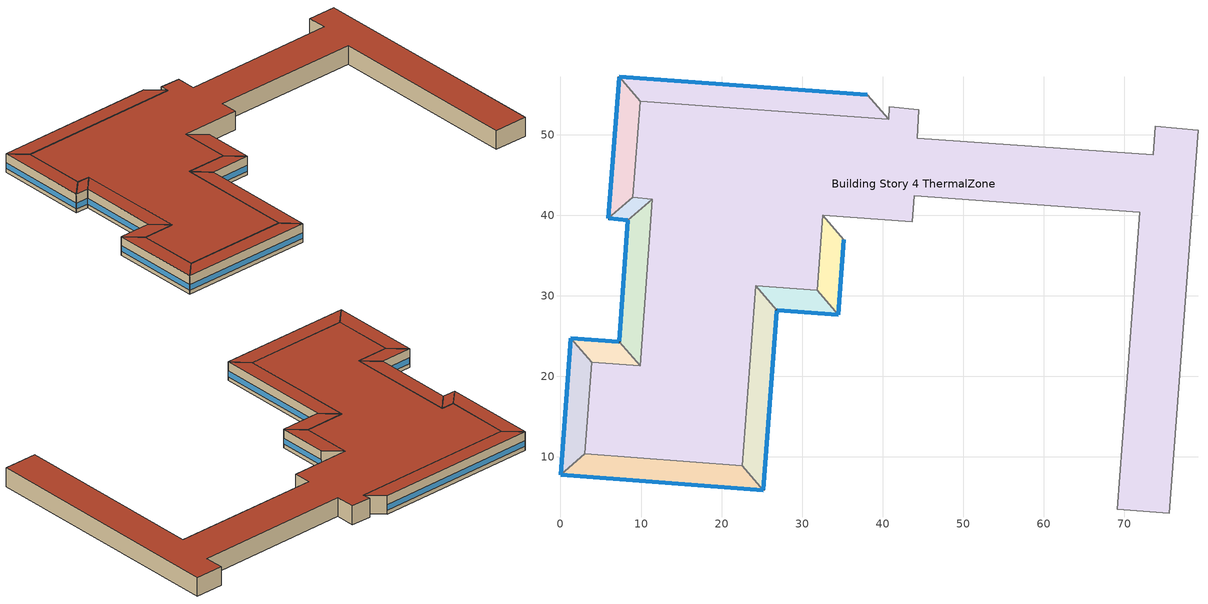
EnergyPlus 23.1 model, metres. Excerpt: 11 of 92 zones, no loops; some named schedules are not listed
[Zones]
Building Story 4 ThermalZone
 floor adiabatic (Typical Interior Ceiling): 40.75,51.97 40.81,53.51 44.53,53.15 44.29,49.58 73.63,47.51 73.87,51.05 79.19,50.6 75.6,3.03 69.18,3.5 71.95,40.37 43.95,42.46 43.69,39.23 32.55,40 31.88,30.68 24.27,31.24 22.6,8.92 3.03,10.38 3.87,21.74 9.9,21.3 11.42,42.01 9,42.23 9.9,54.17 z10.8
 wall adiabatic (Typical Interior Wall): 40.81,53.51 40.75,51.97 9.9,54.17 9,42.23 11.42,42.01 9.9,21.3 3.87,21.74 3.03,10.38 22.6,8.92 24.27,31.24 31.88,30.68 32.55,40 43.69,39.23 43.95,42.46 71.95,40.37 69.18,3.5 75.6,3.03 79.19,50.6 73.87,51.05 73.63,47.51 44.29,49.58 44.53,53.15 40.81,53.51 z10.8:14.4
 roof outside (Typical IEAD Roof R-31.25): 9.9,54.17 9,42.23 11.42,42.01 9.9,21.3 3.87,21.74 3.03,10.38 22.6,8.92 24.27,31.24 31.88,30.68 32.55,40 43.69,39.23 43.95,42.46 71.95,40.37 69.18,3.5 75.6,3.03 79.19,50.6 73.87,51.05 73.63,47.51 44.29,49.58 44.53,53.15 40.81,53.51 40.75,51.97 z14.4
Building Story 4 ThermalZone 13
 floor adiabatic (Typical Interior Ceiling): 35.17,36.98 34.5,27.65 31.88,30.68 32.55,40 z10.8
 wall outside (Typical Insulated Steel Framed Exterior Wall R-20.41): 34.5,27.65 35.17,36.98 z10.8:14.4
 wall adiabatic (Typical Interior Wall): 35.17,36.98 32.55,40 31.88,30.68 34.5,27.65 z10.8:14.4
 window (U 0.48 SHGC 0.40 Dbl Ref-D Clr 6mm/13mm): 34.5,27.68 35.17,36.96 z11.56:12.65
 roof outside (Typical IEAD Roof R-31.25): 32.55,40 31.88,30.68 34.5,27.65 35.17,36.98 z14.4
Building Story 4 ThermalZone 14
 floor adiabatic (Typical Interior Ceiling): 34.5,27.65 26.88,28.21 24.27,31.24 31.88,30.68 z10.8
 wall outside (Typical Insulated Steel Framed Exterior Wall R-20.41): 26.88,28.21 34.5,27.65 z10.8:14.4
 wall adiabatic (Typical Interior Wall): 34.5,27.65 31.88,30.68 24.27,31.24 26.88,28.21 z10.8:14.4
 window (U 0.48 SHGC 0.40 Dbl Ref-D Clr 6mm/13mm): 26.91,28.21 34.47,27.66 z11.56:12.65
 roof outside (Typical IEAD Roof R-31.25): 31.88,30.68 24.27,31.24 26.88,28.21 34.5,27.65 z14.4
Building Story 4 ThermalZone 15
 floor adiabatic (Typical Interior Ceiling): 26.88,28.21 25.21,5.89 22.6,8.92 24.27,31.24 z10.8
 wall outside (Typical Insulated Steel Framed Exterior Wall R-20.41): 25.21,5.89 26.88,28.21 z10.8:14.4
 wall adiabatic (Typical Interior Wall): 26.88,28.21 24.27,31.24 22.6,8.92 25.21,5.89 z10.8:14.4
 window (U 0.48 SHGC 0.40 Dbl Ref-D Clr 6mm/13mm): 25.21,5.91 26.88,28.18 z11.56:12.64
 roof outside (Typical IEAD Roof R-31.25): 24.27,31.24 22.6,8.92 25.21,5.89 26.88,28.21 z14.4
Building Story 4 ThermalZone 16
 floor adiabatic (Typical Interior Ceiling): 25.21,5.89 0,7.77 3.03,10.38 22.6,8.92 z10.8
 wall outside (Typical Insulated Steel Framed Exterior Wall R-20.41): 0,7.77 25.21,5.89 z10.8:14.4
 wall adiabatic (Typical Interior Wall): 25.21,5.89 22.6,8.92 3.03,10.38 0,7.77 z10.8:14.4
 window (U 0.48 SHGC 0.40 Dbl Ref-D Clr 6mm/13mm): 0.03,7.77 25.18,5.89 z11.56:12.64
 roof outside (Typical IEAD Roof R-31.25): 22.6,8.92 3.03,10.38 0,7.77 25.21,5.89 z14.4
Building Story 4 ThermalZone 17
 floor adiabatic (Typical Interior Ceiling): 0,7.77 1.26,24.77 3.87,21.74 3.03,10.38 z10.8
 wall outside (Typical Insulated Steel Framed Exterior Wall R-20.41): 1.26,24.77 0,7.77 z10.8:14.4
 wall adiabatic (Typical Interior Wall): 0,7.77 3.03,10.38 3.87,21.74 1.26,24.77 z10.8:14.4
 window (U 0.48 SHGC 0.40 Dbl Ref-D Clr 6mm/13mm): 1.25,24.74 0,7.8 z11.56:12.65
 roof outside (Typical IEAD Roof R-31.25): 3.03,10.38 3.87,21.74 1.26,24.77 0,7.77 z14.4
Building Story 4 ThermalZone 18
 floor adiabatic (Typical Interior Ceiling): 1.26,24.77 7.29,24.32 9.9,21.3 3.87,21.74 z10.8
 wall outside (Typical Insulated Steel Framed Exterior Wall R-20.41): 7.29,24.32 1.26,24.77 z10.8:14.4
 wall adiabatic (Typical Interior Wall): 1.26,24.77 3.87,21.74 9.9,21.3 7.29,24.32 z10.8:14.4
 window (U 0.48 SHGC 0.40 Dbl Ref-D Clr 6mm/13mm): 7.26,24.32 1.28,24.76 z11.56:12.65
 roof outside (Typical IEAD Roof R-31.25): 3.87,21.74 9.9,21.3 7.29,24.32 1.26,24.77 z14.4
Building Story 4 ThermalZone 19
 floor adiabatic (Typical Interior Ceiling): 7.29,24.32 8.37,39.43 11.42,42.01 9.9,21.3 z10.8
 wall outside (Typical Insulated Steel Framed Exterior Wall R-20.41): 8.37,39.43 7.29,24.32 z10.8:14.4
 wall adiabatic (Typical Interior Wall): 7.29,24.32 9.9,21.3 11.42,42.01 8.37,39.43 z10.8:14.4
 window (U 0.48 SHGC 0.40 Dbl Ref-D Clr 6mm/13mm): 8.37,39.4 7.29,24.35 z11.56:12.65
 roof outside (Typical IEAD Roof R-31.25): 9.9,21.3 11.42,42.01 8.37,39.43 7.29,24.32 z14.4
Building Story 4 ThermalZone 20
 floor adiabatic (Typical Interior Ceiling): 8.37,39.43 5.95,39.65 9,42.23 11.42,42.01 z10.8
 wall outside (Typical Insulated Steel Framed Exterior Wall R-20.41): 5.95,39.65 8.37,39.43 z10.8:14.4
 wall adiabatic (Typical Interior Wall): 8.37,39.43 11.42,42.01 9,42.23 5.95,39.65 z10.8:14.4
 window (U 0.48 SHGC 0.40 Dbl Ref-D Clr 6mm/13mm): 5.97,39.65 8.35,39.43 z11.56:12.66
 roof outside (Typical IEAD Roof R-31.25): 11.42,42.01 9,42.23 5.95,39.65 8.37,39.43 z14.4
Building Story 4 ThermalZone 21
 floor adiabatic (Typical Interior Ceiling): 5.95,39.65 7.29,57.2 9.9,54.17 9,42.23 z10.8
 wall outside (Typical Insulated Steel Framed Exterior Wall R-20.41): 7.29,57.2 5.95,39.65 z10.8:14.4
 wall adiabatic (Typical Interior Wall): 5.95,39.65 9,42.23 9.9,54.17 7.29,57.2 z10.8:14.4
 window (U 0.48 SHGC 0.40 Dbl Ref-D Clr 6mm/13mm): 7.28,57.17 5.95,39.67 z11.56:12.65
 roof outside (Typical IEAD Roof R-31.25): 9,42.23 9.9,54.17 7.29,57.2 5.95,39.65 z14.4
Building Story 4 ThermalZone 22
 floor adiabatic (Typical Interior Ceiling): 7.29,57.2 38.1,54.97 40.75,51.97 9.9,54.17 z10.8
 wall outside (Typical Insulated Steel Framed Exterior Wall R-20.41): 38.1,54.97 7.29,57.2 z10.8:14.4
 wall adiabatic (Typical Interior Wall): 7.29,57.2 9.9,54.17 40.75,51.97 38.1,54.97 z10.8:14.4
 window (U 0.48 SHGC 0.40 Dbl Ref-D Clr 6mm/13mm): 38.08,54.98 7.31,57.19 z11.56:12.64
 roof outside (Typical IEAD Roof R-31.25): 9.9,54.17 40.75,51.97 38.1,54.97 7.29,57.2 z14.4
[Building]
bld_15: Terrain=City
[Site:Location]
Laramie General Brees Field_WY_USA: Latitude {deg}=41.3115; Longitude {deg}=-105.582; Time Zone {hr}=-7; Elevation {m}=2215
[Site:GroundTemperature:FCfactorMethod]
8.6, 2.8, -4.1, -8.8, -2.2, 0.3, 6.7, 10.1, 16.5, 20.6, 19.2, 14.7
[Site:WaterMainsTemperature]
Calculation Method=Correlation; Annual Average Outdoor Air Temperature {C}=8.96667; Maximum Difference In Monthly Average Outdoor Air Temperatures {deltaC}=26.2
[SizingPeriod:DesignDay] Day of Month=21; Dry-Bulb Temperature Range Modifier Type=DefaultMultipliers; Humidity Condition Type=Wetbulb; Barometric Pressure {Pa}=98769; Rain Indicator=No; Snow Indicator=No; Daylight Saving Time Indicator=No; Begin Environment Reset Mode=FullResetAtBeginEnvironment
Name | Month | Day Type | Maximum Dry-Bulb Temperature {C} | Daily Dry-Bulb Temperature Range {deltaC} | Wetbulb or DewPoint at Maximum Dry-Bulb {C} | Wind Speed {m/s} | Wind Direction {deg} | Solar Model Indicator | ASHRAE Clear Sky Optical Depth for Beam Irradiance (taub) | ASHRAE Clear Sky Optical Depth for Diffuse Irradiance (taud) | Sky Clearness
Buffalo Niagara Intl Ap Ann Clg .4% Condns DB=>MWB 1 | 7 | SummerDesignDay | 30.3 | 9.3 | 21.8 | 5.7 | 240 | ASHRAETau | 0.462 | 2.001
Buffalo Niagara Intl Ap Ann Clg .4% Condns WB=>MDB 1 | 7 | SummerDesignDay | 27.8 | 9.3 | 23.8 | 5.7 | 240 | ASHRAETau | 0.462 | 2.001
Buffalo Niagara Intl Ap Ann Htg 99.6% Condns DB 1 | 1 | WinterDesignDay | -16.3 | 0 | -16.3 | 5.1 | 270 | ASHRAEClearSky |  |  | 0
[Material] Thermal Absorptance=0.9; Solar Absorptance=0.7
Name | Roughness | Thickness {m} | Conductivity {W/m-K} | Density {kg/m3} | Specific Heat {J/kg-K} | Visible Absorptance
100mm Normalweight concrete floor | MediumRough | 0.1016 | 2.31045 | 2322 | 832.557 | 0.7
25mm Stucco | Smooth | 0.0254 | 0.72 | 1856 | 840 | 0.7
5/8 in. Gypsum Board | MediumSmooth | 0.0159 | 0.16 | 800 | 1090 | 0.7
G01 13mm gypsum board | Smooth | 0.0127 | 0.160031 | 800.001 | 1090.73 | 0.5
Metal Roof Surface | Smooth | 0.0008 | 45.28 | 7824 | 500 | 0.7
Roof Membrane | VeryRough | 0.0095 | 0.16 | 1121.29 | 1460 | 0.7
Std Wood 6inch 1; Std Wood 6inch 2 | MediumSmooth | 0.15 | 0.12 | 540 | 1210 | 0.7
[Material:NoMass] Roughness=Smooth; Thermal Absorptance=0.9; Solar Absorptance=0.7
Name | Thermal Resistance {m2-K/W} | Visible Absorptance
CP02 CARPET PAD | 0.21648 | 0.8
Typical Insulation R-18.23 | 3.21036 | 0.7
Typical Insulation R-30.13 | 5.30668 | 0.7
[WindowMaterial:Gas]
AIR 13MM: Gas Type=Air; Thickness {m}=0.0127
[WindowMaterial:Glazing] Optical Data Type=SpectralAverage; Thickness {m}=0.006; Infrared Transmittance at Normal Incidence=0; Front Side Infrared Hemispherical Emissivity=0.84; Conductivity {W/m-K}=0.9; Dirt Correction Factor for Solar and Visible Transmittance=1; Solar Diffusing=No
Name | Solar Transmittance at Normal Incidence | Front Side Solar Reflectance at Normal Incidence | Back Side Solar Reflectance at Normal Incidence | Visible Transmittance at Normal Incidence | Front Side Visible Reflectance at Normal Incidence | Back Side Visible Reflectance at Normal Incidence | Back Side Infrared Hemispherical Emissivity
CLEAR 6MM | 0.775 | 0.071 | 0.071 | 0.881 | 0.08 | 0.08 | 0.84
REF D CLEAR 6MM | 0.429 | 0.308 | 0.379 | 0.334 | 0.453 | 0.505 | 0.82
[Construction]
InteriorFurnishings 1: Std Wood 6inch 1
InteriorFurnishings 2: Std Wood 6inch 2
Typical IEAD Roof R-31.25: Roof Membrane, Typical Insulation R-30.13, Metal Roof Surface
Typical Insulated Steel Framed Exterior Wall R-20.41: 25mm Stucco, 5/8 in. Gypsum Board, Typical Insulation R-18.23, 5/8 in. Gypsum Board
Typical Interior Ceiling: CP02 CARPET PAD, 100mm Normalweight concrete floor
Typical Interior Wall: G01 13mm gypsum board, G01 13mm gypsum board
U 0.48 SHGC 0.40 Dbl Ref-D Clr 6mm/13mm: REF D CLEAR 6MM, AIR 13MM, CLEAR 6MM
[Zone] Multiplier=1; Part of Total Floor Area=Yes
Building Story 4 ThermalZone; Building Story 4 ThermalZone 13; Building Story 4 ThermalZone 14; Building Story 4 ThermalZone 15; Building Story 4 ThermalZone 16; Building Story 4 ThermalZone 17; Building Story 4 ThermalZone 18; Building Story 4 ThermalZone 19; Building Story 4 ThermalZone 20; Building Story 4 ThermalZone 21; Building Story 4 ThermalZone 22
[Space] Space Type=Story Top Blended Space Type
Name | Zone
Building Story 4 Space | Building Story 4 ThermalZone
Building Story 4 Space 13 | Building Story 4 ThermalZone 13
Building Story 4 Space 14 | Building Story 4 ThermalZone 14
Building Story 4 Space 15 | Building Story 4 ThermalZone 15
Building Story 4 Space 16 | Building Story 4 ThermalZone 16
Building Story 4 Space 17 | Building Story 4 ThermalZone 17
Building Story 4 Space 18 | Building Story 4 ThermalZone 18
Building Story 4 Space 19 | Building Story 4 ThermalZone 19
Building Story 4 Space 20 | Building Story 4 ThermalZone 20
Building Story 4 Space 21 | Building Story 4 ThermalZone 21
Building Story 4 Space 22 | Building Story 4 ThermalZone 22
[SpaceList]
Story Top Blended Space Type: Building Story 4 Space 7, Building Story 4 Space 17, Building Story 4 Space 18, Building Story 4 Space 6, Building Story 4 Space 19, Building Story 4 Space 22, Building Story 4 Space, Building Story 4 Space 1, Building Story 4 Space 2, Building Story 4 Space 3, Building Story 4 Space 4, Building Story 4 Space 10, Building Story 4 Space 5, Building Story 4 Space 8, Building Story 4 Space 9, Building Story 4 Space 11, Building Story 4 Space 12, Building Story 4 Space 13, Building Story 4 Space 14, Building Story 4 Space 15, Building Story 4 Space 16, Building Story 4 Space 20, Building Story 4 Space 21
[InternalMass]
Name | Construction | Zone or ZoneList | Space or SpaceList | Surface Area {m2}
Building Story 4 Space 17 Office WholeBuilding - Lg Office A  - Story Top Mass; Building Story 4 Space 17 Office WholeBuilding - Lg Office C  - Story Top Mass | InteriorFurnishings 1 | Building Story 4 ThermalZone 17 | Building Story 4 Space 17 | 7.70842
Building Story 4 Space 18 Office WholeBuilding - Lg Office A  - Story Top Mass; Building Story 4 Space 18 Office WholeBuilding - Lg Office C  - Story Top Mass | InteriorFurnishings 1 | Building Story 4 ThermalZone 18 | Building Story 4 Space 18 | 3.27851
Building Story 4 Space 19 Office WholeBuilding - Lg Office A  - Story Top Mass; Building Story 4 Space 19 Office WholeBuilding - Lg Office C  - Story Top Mass | InteriorFurnishings 1 | Building Story 4 ThermalZone 19 | Building Story 4 Space 19 | 9.78143
Building Story 4 Space 22 Office WholeBuilding - Lg Office A  - Story Top Mass; Building Story 4 Space 22 Office WholeBuilding - Lg Office C  - Story Top Mass | InteriorFurnishings 1 | Building Story 4 ThermalZone 22 | Building Story 4 Space 22 | 16.7119
Building Story 4 Space Office WholeBuilding - Lg Office A  - Story Top Mass; Building Story 4 Space Office WholeBuilding - Lg Office C  - Story Top Mass | InteriorFurnishings 1 | Building Story 4 ThermalZone | Building Story 4 Space | 290.621
Building Story 4 Space 13 Office WholeBuilding - Lg Office A  - Story Top Mass; Building Story 4 Space 13 Office WholeBuilding - Lg Office C  - Story Top Mass | InteriorFurnishings 1 | Building Story 4 ThermalZone 13 | Building Story 4 Space 13 | 5.07066
Building Story 4 Space 14 Office WholeBuilding - Lg Office A  - Story Top Mass; Building Story 4 Space 14 Office WholeBuilding - Lg Office C  - Story Top Mass | InteriorFurnishings 1 | Building Story 4 ThermalZone 14 | Building Story 4 Space 14 | 4.14172
Building Story 4 Space 15 Office WholeBuilding - Lg Office A  - Story Top Mass; Building Story 4 Space 15 Office WholeBuilding - Lg Office C  - Story Top Mass | InteriorFurnishings 1 | Building Story 4 ThermalZone 15 | Building Story 4 Space 15 | 12.1443
Building Story 4 Space 16 Office WholeBuilding - Lg Office A  - Story Top Mass; Building Story 4 Space 16 Office WholeBuilding - Lg Office C  - Story Top Mass | InteriorFurnishings 1 | Building Story 4 ThermalZone 16 | Building Story 4 Space 16 | 12.1761
Building Story 4 Space 20 Office WholeBuilding - Lg Office A  - Story Top Mass; Building Story 4 Space 20 Office WholeBuilding - Lg Office C  - Story Top Mass | InteriorFurnishings 1 | Building Story 4 ThermalZone 20 | Building Story 4 Space 20 | 1.33034
Building Story 4 Space 21 Office WholeBuilding - Lg Office A  - Story Top Mass; Building Story 4 Space 21 Office WholeBuilding - Lg Office C  - Story Top Mass | InteriorFurnishings 1 | Building Story 4 ThermalZone 21 | Building Story 4 Space 21 | 8.05516
Building Story 4 Space 17 Office WholeBuilding - Lg Office A end_a - Story Top Mass; Building Story 4 Space 17 Office WholeBuilding - Lg Office A end_b - Story Top Mass; Building Story 4 Space 17 Office WholeBuilding - Lg Office C end_a - Story Top Mass; Building Story 4 Space 17 Office WholeBuilding - Lg Office C end_b - Story Top Mass | InteriorFurnishings 1 | Building Story 4 ThermalZone 17 | Building Story 4 Space 17 | 0.682539
Building Story 4 Space 18 Office WholeBuilding - Lg Office A end_a - Story Top Mass; Building Story 4 Space 18 Office WholeBuilding - Lg Office A end_b - Story Top Mass; Building Story 4 Space 18 Office WholeBuilding - Lg Office C end_a - Story Top Mass; Building Story 4 Space 18 Office WholeBuilding - Lg Office C end_b - Story Top Mass | InteriorFurnishings 1 | Building Story 4 ThermalZone 18 | Building Story 4 Space 18 | 0.290295
Building Story 4 Space 19 Office WholeBuilding - Lg Office A end_a - Story Top Mass; Building Story 4 Space 19 Office WholeBuilding - Lg Office A end_b - Story Top Mass; Building Story 4 Space 19 Office WholeBuilding - Lg Office C end_a - Story Top Mass; Building Story 4 Space 19 Office WholeBuilding - Lg Office C end_b - Story Top Mass | InteriorFurnishings 1 | Building Story 4 ThermalZone 19 | Building Story 4 Space 19 | 0.866093
Building Story 4 Space 22 Office WholeBuilding - Lg Office A end_a - Story Top Mass; Building Story 4 Space 22 Office WholeBuilding - Lg Office A end_b - Story Top Mass; Building Story 4 Space 22 Office WholeBuilding - Lg Office C end_a - Story Top Mass; Building Story 4 Space 22 Office WholeBuilding - Lg Office C end_b - Story Top Mass | InteriorFurnishings 1 | Building Story 4 ThermalZone 22 | Building Story 4 Space 22 | 1.47975
Building Story 4 Space Office WholeBuilding - Lg Office A end_a - Story Top Mass; Building Story 4 Space Office WholeBuilding - Lg Office A end_b - Story Top Mass; Building Story 4 Space Office WholeBuilding - Lg Office C end_a - Story Top Mass; Building Story 4 Space Office WholeBuilding - Lg Office C end_b - Story Top Mass | InteriorFurnishings 1 | Building Story 4 ThermalZone | Building Story 4 Space | 25.733
Building Story 4 Space 13 Office WholeBuilding - Lg Office A end_a - Story Top Mass; Building Story 4 Space 13 Office WholeBuilding - Lg Office A end_b - Story Top Mass; Building Story 4 Space 13 Office WholeBuilding - Lg Office C end_a - Story Top Mass; Building Story 4 Space 13 Office WholeBuilding - Lg Office C end_b - Story Top Mass | InteriorFurnishings 1 | Building Story 4 ThermalZone 13 | Building Story 4 Space 13 | 0.448979
Building Story 4 Space 14 Office WholeBuilding - Lg Office A end_a - Story Top Mass; Building Story 4 Space 14 Office WholeBuilding - Lg Office A end_b - Story Top Mass; Building Story 4 Space 14 Office WholeBuilding - Lg Office C end_a - Story Top Mass; Building Story 4 Space 14 Office WholeBuilding - Lg Office C end_b - Story Top Mass | InteriorFurnishings 1 | Building Story 4 ThermalZone 14 | Building Story 4 Space 14 | 0.366728
Building Story 4 Space 15 Office WholeBuilding - Lg Office A end_a - Story Top Mass; Building Story 4 Space 15 Office WholeBuilding - Lg Office A end_b - Story Top Mass; Building Story 4 Space 15 Office WholeBuilding - Lg Office C end_a - Story Top Mass; Building Story 4 Space 15 Office WholeBuilding - Lg Office C end_b - Story Top Mass | InteriorFurnishings 1 | Building Story 4 ThermalZone 15 | Building Story 4 Space 15 | 1.07531
Building Story 4 Space 16 Office WholeBuilding - Lg Office A end_a - Story Top Mass; Building Story 4 Space 16 Office WholeBuilding - Lg Office A end_b - Story Top Mass; Building Story 4 Space 16 Office WholeBuilding - Lg Office C end_a - Story Top Mass; Building Story 4 Space 16 Office WholeBuilding - Lg Office C end_b - Story Top Mass | InteriorFurnishings 1 | Building Story 4 ThermalZone 16 | Building Story 4 Space 16 | 1.07812
Building Story 4 Space 20 Office WholeBuilding - Lg Office A end_a - Story Top Mass; Building Story 4 Space 20 Office WholeBuilding - Lg Office A end_b - Story Top Mass; Building Story 4 Space 20 Office WholeBuilding - Lg Office C end_a - Story Top Mass; Building Story 4 Space 20 Office WholeBuilding - Lg Office C end_b - Story Top Mass | InteriorFurnishings 1 | Building Story 4 ThermalZone 20 | Building Story 4 Space 20 | 0.117794
Building Story 4 Space 21 Office WholeBuilding - Lg Office A end_a - Story Top Mass; Building Story 4 Space 21 Office WholeBuilding - Lg Office A end_b - Story Top Mass; Building Story 4 Space 21 Office WholeBuilding - Lg Office C end_a - Story Top Mass; Building Story 4 Space 21 Office WholeBuilding - Lg Office C end_b - Story Top Mass | InteriorFurnishings 1 | Building Story 4 ThermalZone 21 | Building Story 4 Space 21 | 0.713241
Building Story 4 Space 17 Office WholeBuilding - Lg Office B  - Story Top Mass | InteriorFurnishings 1 | Building Story 4 ThermalZone 17 | Building Story 4 Space 17 | 52.899
Building Story 4 Space 18 Office WholeBuilding - Lg Office B  - Story Top Mass | InteriorFurnishings 1 | Building Story 4 ThermalZone 18 | Building Story 4 Space 18 | 22.4988
Building Story 4 Space 19 Office WholeBuilding - Lg Office B  - Story Top Mass | InteriorFurnishings 1 | Building Story 4 ThermalZone 19 | Building Story 4 Space 19 | 67.1249
Building Story 4 Space 22 Office WholeBuilding - Lg Office B  - Story Top Mass | InteriorFurnishings 1 | Building Story 4 ThermalZone 22 | Building Story 4 Space 22 | 114.685
Building Story 4 Space Office WholeBuilding - Lg Office B  - Story Top Mass | InteriorFurnishings 1 | Building Story 4 ThermalZone | Building Story 4 Space | 1994.39
Building Story 4 Space 13 Office WholeBuilding - Lg Office B  - Story Top Mass | InteriorFurnishings 1 | Building Story 4 ThermalZone 13 | Building Story 4 Space 13 | 34.7973
Building Story 4 Space 14 Office WholeBuilding - Lg Office B  - Story Top Mass | InteriorFurnishings 1 | Building Story 4 ThermalZone 14 | Building Story 4 Space 14 | 28.4225
Building Story 4 Space 15 Office WholeBuilding - Lg Office B  - Story Top Mass | InteriorFurnishings 1 | Building Story 4 ThermalZone 15 | Building Story 4 Space 15 | 83.3399
Building Story 4 Space 16 Office WholeBuilding - Lg Office B  - Story Top Mass | InteriorFurnishings 1 | Building Story 4 ThermalZone 16 | Building Story 4 Space 16 | 83.5581
Building Story 4 Space 20 Office WholeBuilding - Lg Office B  - Story Top Mass | InteriorFurnishings 1 | Building Story 4 ThermalZone 20 | Building Story 4 Space 20 | 9.12942
Building Story 4 Space 21 Office WholeBuilding - Lg Office B  - Story Top Mass | InteriorFurnishings 1 | Building Story 4 ThermalZone 21 | Building Story 4 Space 21 | 55.2785
Building Story 4 Space 17 Office WholeBuilding - Lg Office B end_a - Story Top Mass; Building Story 4 Space 17 Office WholeBuilding - Lg Office B end_b - Story Top Mass | InteriorFurnishings 1 | Building Story 4 ThermalZone 17 | Building Story 4 Space 17 | 4.68392
Building Story 4 Space 18 Office WholeBuilding - Lg Office B end_a - Story Top Mass; Building Story 4 Space 18 Office WholeBuilding - Lg Office B end_b - Story Top Mass | InteriorFurnishings 1 | Building Story 4 ThermalZone 18 | Building Story 4 Space 18 | 1.99215
Building Story 4 Space 19 Office WholeBuilding - Lg Office B end_a - Story Top Mass; Building Story 4 Space 19 Office WholeBuilding - Lg Office B end_b - Story Top Mass | InteriorFurnishings 1 | Building Story 4 ThermalZone 19 | Building Story 4 Space 19 | 5.94355
Building Story 4 Space 22 Office WholeBuilding - Lg Office B end_a - Story Top Mass; Building Story 4 Space 22 Office WholeBuilding - Lg Office B end_b - Story Top Mass | InteriorFurnishings 1 | Building Story 4 ThermalZone 22 | Building Story 4 Space 22 | 10.1548
Building Story 4 Space Office WholeBuilding - Lg Office B end_a - Story Top Mass; Building Story 4 Space Office WholeBuilding - Lg Office B end_b - Story Top Mass | InteriorFurnishings 1 | Building Story 4 ThermalZone | Building Story 4 Space | 176.592
Building Story 4 Space 13 Office WholeBuilding - Lg Office B end_a - Story Top Mass; Building Story 4 Space 13 Office WholeBuilding - Lg Office B end_b - Story Top Mass | InteriorFurnishings 1 | Building Story 4 ThermalZone 13 | Building Story 4 Space 13 | 3.08112
Building Story 4 Space 14 Office WholeBuilding - Lg Office B end_a - Story Top Mass; Building Story 4 Space 14 Office WholeBuilding - Lg Office B end_b - Story Top Mass | InteriorFurnishings 1 | Building Story 4 ThermalZone 14 | Building Story 4 Space 14 | 2.51666
Building Story 4 Space 15 Office WholeBuilding - Lg Office B end_a - Story Top Mass; Building Story 4 Space 15 Office WholeBuilding - Lg Office B end_b - Story Top Mass | InteriorFurnishings 1 | Building Story 4 ThermalZone 15 | Building Story 4 Space 15 | 7.3793
Building Story 4 Space 16 Office WholeBuilding - Lg Office B end_a - Story Top Mass; Building Story 4 Space 16 Office WholeBuilding - Lg Office B end_b - Story Top Mass | InteriorFurnishings 1 | Building Story 4 ThermalZone 16 | Building Story 4 Space 16 | 7.39862
Building Story 4 Space 20 Office WholeBuilding - Lg Office B end_a - Story Top Mass; Building Story 4 Space 20 Office WholeBuilding - Lg Office B end_b - Story Top Mass | InteriorFurnishings 1 | Building Story 4 ThermalZone 20 | Building Story 4 Space 20 | 0.808361
Building Story 4 Space 21 Office WholeBuilding - Lg Office B end_a - Story Top Mass; Building Story 4 Space 21 Office WholeBuilding - Lg Office B end_b - Story Top Mass | InteriorFurnishings 1 | Building Story 4 ThermalZone 21 | Building Story 4 Space 21 | 4.89461
Building Story 4 Space Mass | InteriorFurnishings 2 | Building Story 4 ThermalZone | Building Story 4 Space | 3031.75
Building Story 4 Space 13 Mass | InteriorFurnishings 2 | Building Story 4 ThermalZone 13 | Building Story 4 Space 13 | 52.8968
Building Story 4 Space 14 Mass | InteriorFurnishings 2 | Building Story 4 ThermalZone 14 | Building Story 4 Space 14 | 43.2062
Building Story 4 Space 15 Mass | InteriorFurnishings 2 | Building Story 4 ThermalZone 15 | Building Story 4 Space 15 | 126.688
Building Story 4 Space 16 Mass | InteriorFurnishings 2 | Building Story 4 ThermalZone 16 | Building Story 4 Space 16 | 127.02
Building Story 4 Space 17 Mass | InteriorFurnishings 2 | Building Story 4 ThermalZone 17 | Building Story 4 Space 17 | 80.4138
Building Story 4 Space 18 Mass | InteriorFurnishings 2 | Building Story 4 ThermalZone 18 | Building Story 4 Space 18 | 34.2013
Building Story 4 Space 19 Mass | InteriorFurnishings 2 | Building Story 4 ThermalZone 19 | Building Story 4 Space 19 | 102.039
Building Story 4 Space 20 Mass | InteriorFurnishings 2 | Building Story 4 ThermalZone 20 | Building Story 4 Space 20 | 13.878
Building Story 4 Space 21 Mass | InteriorFurnishings 2 | Building Story 4 ThermalZone 21 | Building Story 4 Space 21 | 84.031
Building Story 4 Space 22 Mass | InteriorFurnishings 2 | Building Story 4 ThermalZone 22 | Building Story 4 Space 22 | 174.338
[Lights]
Office WholeBuilding - Lg Office Lights 2: Zone or ZoneList or Space or SpaceList=Story Top Blended Space Type; Schedule=OfficeLarge BLDG_LIGHT_SCH_2013; Design Level Calculation Method=Watts/Area; Watts per Zone Floor Area {W/m2}=8.82641; Return Air Fraction=0; Fraction Radiant=0.7; Fraction Visible=0.2; Fraction Replaceable=1
[People]
Office WholeBuilding - Lg Office People 2: Zone or ZoneList or Space or SpaceList=Story Top Blended Space Type; Number of People Schedule=OfficeLarge BLDG_OCC_SCH; Number of People Calculation Method=People/Area; People per Floor Area {person/m2}=0.0538196; Fraction Radiant=0.3; Activity Level Schedule=OfficeLarge ACTIVITY_SCH; Enable ASHRAE 55 Comfort Warnings=Yes; Mean Radiant Temperature Calculation Type=ZoneAveraged; Work Efficiency Schedule=Work Efficiency Schedule; Clothing Insulation Schedule=Clothing Schedule; Air Velocity Schedule=Air Velocity Schedule; Thermal Comfort Model 1 Type=Fanger
[ElectricEquipment]
Office WholeBuilding - Lg Office Elec Equip 2: Zone or ZoneList or Space or SpaceList=Story Top Blended Space Type; Schedule=OfficeLarge BLDG_EQUIP_SCH; Design Level Calculation Method=Watts/Area; Watts per Zone Floor Area {W/m2}=8.07007; Fraction Latent=0; Fraction Radiant=0.5; Fraction Lost=0
[ZoneInfiltration:DesignFlowRate] Zone or ZoneList or Space or SpaceList=Story Top Blended Space Type; Schedule=Always On Discrete; Design Flow Rate Calculation Method=Flow/ExteriorArea; Constant Term Coefficient=0; Temperature Term Coefficient=0; Velocity Term Coefficient=0.224; Velocity Squared Term Coefficient=0
Name | Flow Rate per Exterior Surface Area {m3/s-m2}
Office WholeBuilding - Lg Office A  - Story Top Infiltration; Office WholeBuilding - Lg Office C  - Story Top Infiltration | 2.91021e-05
Office WholeBuilding - Lg Office A end_a - Story Top Infiltration; Office WholeBuilding - Lg Office A end_b - Story Top Infiltration; Office WholeBuilding - Lg Office C end_a - Story Top Infiltration; Office WholeBuilding - Lg Office C end_b - Story Top Infiltration | 5.15367e-06
Office WholeBuilding - Lg Office B end_a - Story Top Infiltration; Office WholeBuilding - Lg Office B end_b - Story Top Infiltration | 1.76835e-05
[Daylighting:Controls] Lighting Control Type=Stepped; Minimum Input Power Fraction for Continuous or ContinuousOff Dimming Control=0.3; Minimum Light Output Fraction for Continuous or ContinuousOff Dimming Control=0.2; Number of Stepped Control Steps=3; Probability Lighting will be Reset When Needed in Manual Stepped Control=1; Glare Calculation Azimuth Angle of View Direction Clockwise from Zone y-Axis {deg}=-0; Maximum Allowable Discomfort Glare Index=22; Illuminance Setpoint at Reference Point 1 {lux}=377; Illuminance Setpoint at Reference Point 2 {lux}=377
Name | Zone or Space | Glare Calculation Daylighting Reference Point | Daylighting Reference Point 1 | Fraction of Lights Controlled by Reference Point 1 | Daylighting Reference Point 2 | Fraction of Lights Controlled by Reference Point 2
Building Story 4 ThermalZone 15 DaylightingControls | Building Story 4 ThermalZone 15 | Building Story 4 Space 15 Daylt Sensor 1 | Building Story 4 Space 15 Daylt Sensor 1 | 0.438 | Building Story 4 Space 15 Daylt Sensor 2 | 0.104
Building Story 4 ThermalZone 16 DaylightingControls | Building Story 4 ThermalZone 16 | Building Story 4 Space 16 Daylt Sensor 1 | Building Story 4 Space 16 Daylt Sensor 1 | 0.463 | Building Story 4 Space 16 Daylt Sensor 2 | 0.102
Building Story 4 ThermalZone 17 DaylightingControls | Building Story 4 ThermalZone 17 | Building Story 4 Space 17 Daylt Sensor 1 | Building Story 4 Space 17 Daylt Sensor 1 | 0.474 | Building Story 4 Space 17 Daylt Sensor 2 | 0.097
Building Story 4 ThermalZone 19 DaylightingControls | Building Story 4 ThermalZone 19 | Building Story 4 Space 19 Daylt Sensor 1 | Building Story 4 Space 19 Daylt Sensor 1 | 0.406 | Building Story 4 Space 19 Daylt Sensor 2 | 0.106
Building Story 4 ThermalZone 21 DaylightingControls | Building Story 4 ThermalZone 21 | Building Story 4 Space 21 Daylt Sensor 1 | Building Story 4 Space 21 Daylt Sensor 1 | 0.471 | Building Story 4 Space 21 Daylt Sensor 2 | 0.098
Building Story 4 ThermalZone 22 DaylightingControls | Building Story 4 ThermalZone 22 | Building Story 4 Space 22 Daylt Sensor 1 | Building Story 4 Space 22 Daylt Sensor 1 | 0.441 | Building Story 4 Space 22 Daylt Sensor 2 | 0.106
[AvailabilityManager:NightCycle] Applicability Schedule=Always On Discrete; Control Type=CycleOnAny; Thermostat Tolerance {deltaC}=1.9999; Cycling Run Time Control Type=Thermostat; Cycling Run Time {s}=1800
Name | Fan Schedule
Availability Manager Night Cycle 1 | 23 Zone PVAV Occ Sch
Availability Manager Night Cycle 2 | 23 Zone PVAV 1 Occ Sch
Availability Manager Night Cycle 3 | 23 Zone PVAV 2 Occ Sch
Availability Manager Night Cycle 4 | 23 Zone PVAV 3 Occ Sch
[AvailabilityManager:Scheduled] Schedule=Always On Discrete
23 Zone PVAV OA System Availability Manager; 23 Zone PVAV 1 OA System Availability Manager; 23 Zone PVAV 2 OA System Availability Manager; 23 Zone PVAV 3 OA System Availability Manager
[Exterior:Lights] Control Option=AstronomicalClock
Name | Schedule | Design Level {W}
Building Facades | Schedule Ruleset 1 | 997.03
Main Entries | Schedule Ruleset 2 | 254.482
Other Doors | Schedule Ruleset 2 | 566.222
Parking Areas and Drives | Schedule Ruleset 2 | 10127.6
[EnergyManagementSystem:Sensor]
Name | Output:Variable or Output:Meter Index Key | Output:Variable or Output:Meter
Ele_Sen | Whole Building | Facility Total Purchased Electricity Energy
Fut_Sen | NYSTc 2030 Future Hourly Emissions Sch | Schedule Value
His_Sen | New York 2019 Historical Hourly Emissions Sch | Schedule Value
Mains_Water_Temp_Sen | Environment | Site Mains Water Temperature
OAT; OAT_1; OAT_2; OAT_3 | Environment | Site Outdoor Air Drybulb Temperature
[EnergyManagementSystem:Actuator] Actuated Component Control Type=Schedule Value
Name | Actuated Component Unique | Actuated Component Type
Mains_Water_Temp_Act | Mains Water Temperature | Schedule:Constant
SYS23ZonePVAV1ClgSch0; SYS23ZonePVAVClgSch0 | SchoolSecondary CLGSETP_SCH_NO_SETBACK | Schedule:Year
SYS23ZonePVAV1HtgSch0 | SchoolSecondary HTGSETP_SCH_YES_OPTIMUM | Schedule:Year
SYS23ZonePVAV2ClgSch0; SYS23ZonePVAV3ClgSch0 | OfficeLarge CLGSETP_SCH_NO_SETBACK | Schedule:Year
SYS23ZonePVAV2HtgSch0; SYS23ZonePVAV3HtgSch0 | OfficeLarge HTGSETP_SCH_YES_OPTIMUM | Schedule:Year
SYS23ZonePVAVHtgSch0 | SchoolSecondary HTGSETP_SCH_PSZ_AC | Schedule:Year
[EnergyManagementSystem:Program]
Emissions_Calc_Prgm: SET fut_hr_val = Fut_Sen; SET his_hr_val = His_Sen; SET fut_yr_val = 92; SET his_yr_val = 583; SET elec = Ele_Sen; SET conv = 1000000 * 60 * 60; SET conv_kg_mt = 0.001; SET fut_hr = (fut_hr_val * elec / conv) * conv_kg_mt; SET his_hr = (his_hr_val * elec / conv) * conv_kg_mt; SET fut_yr = (fut_yr_val * elec / conv) * conv_kg_mt; SET his_yr = (his_yr_val * elec / conv) * conv_kg_mt; SET fut_hr_intensity = fut_hr * 1000 / 106035.03223222581; SET his_hr_intensity = his_hr * 1000 / 106035.03223222581; SET fut_yr_intensity = fut_yr * 1000 / 106035.03223222581; SET his_yr_intensity = his_yr * 1000 / 106035.03223222581
Mains_Water_Prg: SET Mains_Water_Temp_Act = Mains_Water_Temp_Sen
SYS23ZonePVAV1OptimumStartProg0: IF DaylightSavings==0 && DayOfWeek>1 && Hour==5 && OAT_1<23.9 && OAT_1>1.7; SET SYS23ZonePVAV1ClgSch0 = 29.4; SET SYS23ZonePVAV1HtgSch0 = 15.6; ELSEIF DaylightSavings==0 && DayOfWeek==1 && Hour==7 && OAT_1<23.9 && OAT_1>1.7; SET SYS23ZonePVAV1ClgSch0 = 29.4; SET SYS23ZonePVAV1HtgSch0 = 15.6; ELSEIF DaylightSavings==1 && DayOfWeek>1 && Hour==4 && OAT_1<23.9 && OAT_1>1.7; SET SYS23ZonePVAV1ClgSch0 = 29.4; SET SYS23ZonePVAV1HtgSch0 = 15.6; ELSEIF DaylightSavings==1 && DayOfWeek==1 && Hour==6 && OAT_1<23.9 && OAT_1>1.7; SET SYS23ZonePVAV1ClgSch0 = 29.4; SET SYS23ZonePVAV1HtgSch0 = 15.6; ELSE; SET SYS23ZonePVAV1ClgSch0 = NULL; SET SYS23ZonePVAV1HtgSch0 = NULL; ENDIF
SYS23ZonePVAV2OptimumStartProg0: IF DaylightSavings==0 && DayOfWeek>1 && Hour==5 && OAT_2<23.9 && OAT_2>1.7; SET SYS23ZonePVAV2ClgSch0 = 29.4; SET SYS23ZonePVAV2HtgSch0 = 15.6; ELSEIF DaylightSavings==0 && DayOfWeek==1 && Hour==7 && OAT_2<23.9 && OAT_2>1.7; SET SYS23ZonePVAV2ClgSch0 = 29.4; SET SYS23ZonePVAV2HtgSch0 = 15.6; ELSEIF DaylightSavings==1 && DayOfWeek>1 && Hour==4 && OAT_2<23.9 && OAT_2>1.7; SET SYS23ZonePVAV2ClgSch0 = 29.4; SET SYS23ZonePVAV2HtgSch0 = 15.6; ELSEIF DaylightSavings==1 && DayOfWeek==1 && Hour==6 && OAT_2<23.9 && OAT_2>1.7; SET SYS23ZonePVAV2ClgSch0 = 29.4; SET SYS23ZonePVAV2HtgSch0 = 15.6; ELSE; SET SYS23ZonePVAV2ClgSch0 = NULL; SET SYS23ZonePVAV2HtgSch0 = NULL; ENDIF
SYS23ZonePVAV3OptimumStartProg0: IF DaylightSavings==0 && DayOfWeek>1 && Hour==5 && OAT_3<23.9 && OAT_3>1.7; SET SYS23ZonePVAV3ClgSch0 = 29.4; SET SYS23ZonePVAV3HtgSch0 = 15.6; ELSEIF DaylightSavings==0 && DayOfWeek==1 && Hour==7 && OAT_3<23.9 && OAT_3>1.7; SET SYS23ZonePVAV3ClgSch0 = 29.4; SET SYS23ZonePVAV3HtgSch0 = 15.6; ELSEIF DaylightSavings==1 && DayOfWeek>1 && Hour==4 && OAT_3<23.9 && OAT_3>1.7; SET SYS23ZonePVAV3ClgSch0 = 29.4; SET SYS23ZonePVAV3HtgSch0 = 15.6; ELSEIF DaylightSavings==1 && DayOfWeek==1 && Hour==6 && OAT_3<23.9 && OAT_3>1.7; SET SYS23ZonePVAV3ClgSch0 = 29.4; SET SYS23ZonePVAV3HtgSch0 = 15.6; ELSE; SET SYS23ZonePVAV3ClgSch0 = NULL; SET SYS23ZonePVAV3HtgSch0 = NULL; ENDIF
SYS23ZonePVAVOptimumStartProg0: IF DaylightSavings==0 && DayOfWeek>1 && Hour==5 && OAT<23.9 && OAT>1.7; SET SYS23ZonePVAVClgSch0 = 29.4; SET SYS23ZonePVAVHtgSch0 = 15.6; ELSEIF DaylightSavings==0 && DayOfWeek==1 && Hour==7 && OAT<23.9 && OAT>1.7; SET SYS23ZonePVAVClgSch0 = 29.4; SET SYS23ZonePVAVHtgSch0 = 15.6; ELSEIF DaylightSavings==1 && DayOfWeek>1 && Hour==4 && OAT<23.9 && OAT>1.7; SET SYS23ZonePVAVClgSch0 = 29.4; SET SYS23ZonePVAVHtgSch0 = 15.6; ELSEIF DaylightSavings==1 && DayOfWeek==1 && Hour==6 && OAT<23.9 && OAT>1.7; SET SYS23ZonePVAVClgSch0 = 29.4; SET SYS23ZonePVAVHtgSch0 = 15.6; ELSE; SET SYS23ZonePVAVClgSch0 = NULL; SET SYS23ZonePVAVHtgSch0 = NULL; ENDIF
[EnergyManagementSystem:ProgramCallingManager]
Emissions Calc Prgm: EndOfSystemTimestepBeforeHVACReporting; Emissions_Calc_Prgm
Mains_Water_Prg_Mgr: BeginTimestepBeforePredictor; Mains_Water_Prg
SYS23ZonePVAV1OptimumStartCallingManager0: BeginTimestepBeforePredictor; SYS23ZonePVAV1OptimumStartProg0
SYS23ZonePVAV2OptimumStartCallingManager0: BeginTimestepBeforePredictor; SYS23ZonePVAV2OptimumStartProg0
SYS23ZonePVAV3OptimumStartCallingManager0: BeginTimestepBeforePredictor; SYS23ZonePVAV3OptimumStartProg0
SYS23ZonePVAVOptimumStartCallingManager0: BeginTimestepBeforePredictor; SYS23ZonePVAVOptimumStartProg0
[EnergyManagementSystem:OutputVariable] Type of Data in Variable=Summed; Update Frequency=SystemTimestep; EMS Program or Subroutine=Emissions_Calc_Prgm
Name | EMS Variable | Units
Future_Annual_Electricity_Emissions | fut_yr | mt
Future_Annual_Electricity_Emissions_Intensity | fut_yr_intensity | kg/ft2
Future_Hourly_Electricity_Emissions | fut_hr | mt
Future_Hourly_Electricity_Emissions_Intensity | fut_hr_intensity | kg/ft2
Historical_Annual_Electricity_Emissions | his_yr | mt
Historical_Annual_Electricity_Emissions_Intensity | his_yr_intensity | kg/ft2
Historical_Hourly_Electricity_Emissions | his_hr | mt
Historical_Hourly_Electricity_Emissions_Intensity | his_hr_intensity | kg/ft2
[Schedule:Day:Interval]
OfficeLarge BLDG_LIGHT_SCH_2013 Default: No, 05:00, 0.05, 18:00, 0.0452801, 24:00, 0.05
OfficeLarge BLDG_LIGHT_SCH_2013 Wkdy Day: No, 05:00, 0.05, 06:00, 0.1, 07:00, 0.0905601, 08:00, 0.27168, 17:00, 0.815041, 18:00, 0.452801, 20:00, 0.27168, 22:00, 0.18112, 23:00, 0.0905601, 24:00, 0.0452801
OfficeLarge BLDG_LIGHT_SCH_2013 Sat Day: No, 06:00, 0.05, 08:00, 0.0905601, 12:00, 0.27168, 17:00, 0.13584, 19:00, 0.0452801, 24:00, 0.05
OfficeLarge BLDG_LIGHT_SCH_2013 Summer Design Day; Clothing Schedule Default Winter Clothes; OfficeLarge BLDG_EQUIP_SCH Summer Design Day: No, 24:00, 1
OfficeLarge BLDG_LIGHT_SCH_2013 Winter Design Day; Work Efficiency Schedule Default; OfficeLarge BLDG_OCC_SCH Winter Design Day; OfficeLarge BLDG_EQUIP_SCH Winter Design Day: No, 24:00, 0
Air Velocity Schedule Default: No, 24:00, 0.2
OfficeLarge BLDG_OCC_SCH Default: No, 06:00, 0, 18:00, 0.05, 24:00, 0
OfficeLarge BLDG_OCC_SCH Wkdy Day: No, 06:00, 0, 07:00, 0.1, 08:00, 0.2, 12:00, 0.95, 13:00, 0.5, 17:00, 0.95, 18:00, 0.3, 22:00, 0.1, 24:00, 0.05
OfficeLarge BLDG_OCC_SCH Sat Day: No, 06:00, 0, 08:00, 0.1, 12:00, 0.3, 17:00, 0.1, 19:00, 0.05, 24:00, 0
OfficeLarge BLDG_OCC_SCH Summer Design Day: No, 06:00, 0, 22:00, 1, 24:00, 0.05
OfficeLarge ACTIVITY_SCH Default; OfficeLarge ACTIVITY_SCH Summer Design Day; OfficeLarge ACTIVITY_SCH Winter Design Day: No, 24:00, 120
OfficeLarge BLDG_EQUIP_SCH Default: No, 24:00, 0.3
OfficeLarge BLDG_EQUIP_SCH Wkdy Day: No, 08:00, 0.4, 12:00, 0.9, 13:00, 0.8, 17:00, 0.9, 18:00, 0.5, 24:00, 0.4
OfficeLarge BLDG_EQUIP_SCH Sat Day: No, 06:00, 0.3, 08:00, 0.4, 12:00, 0.5, 17:00, 0.35, 24:00, 0.3
Schedule Day 103: No, 06:00, 0, 24:00, 1
Schedule Day 104: No, 06:00, 0.7, 24:00, 1
[Schedule:Week:Daily]
OfficeLarge BLDG_LIGHT_SCH_2013 Week Rule - Jan1-Dec31: OfficeLarge BLDG_LIGHT_SCH_2013 Default, OfficeLarge BLDG_LIGHT_SCH_2013 Wkdy Day, OfficeLarge BLDG_LIGHT_SCH_2013 Wkdy Day, OfficeLarge BLDG_LIGHT_SCH_2013 Wkdy Day, OfficeLarge BLDG_LIGHT_SCH_2013 Wkdy Day, OfficeLarge BLDG_LIGHT_SCH_2013 Wkdy Day, OfficeLarge BLDG_LIGHT_SCH_2013 Sat Day, OfficeLarge BLDG_LIGHT_SCH_2013 Default, OfficeLarge BLDG_LIGHT_SCH_2013 Summer Design Day, OfficeLarge BLDG_LIGHT_SCH_2013 Winter Design Day, OfficeLarge BLDG_LIGHT_SCH_2013 Default, OfficeLarge BLDG_LIGHT_SCH_2013 Default
Work Efficiency Schedule Week Rule - Jan1-Dec31: Work Efficiency Schedule Default, Work Efficiency Schedule Default, Work Efficiency Schedule Default, Work Efficiency Schedule Default, Work Efficiency Schedule Default, Work Efficiency Schedule Default, Work Efficiency Schedule Default, Work Efficiency Schedule Default, Work Efficiency Schedule Default, Work Efficiency Schedule Default, Work Efficiency Schedule Default, Work Efficiency Schedule Default
Clothing Schedule Week Rule - Jan1-Dec31: Clothing Schedule Default Winter Clothes, Clothing Schedule Default Winter Clothes, Clothing Schedule Default Winter Clothes, Clothing Schedule Default Winter Clothes, Clothing Schedule Default Winter Clothes, Clothing Schedule Default Winter Clothes, Clothing Schedule Default Winter Clothes, Clothing Schedule Default Winter Clothes, Clothing Schedule Default Winter Clothes, Clothing Schedule Default Winter Clothes, Clothing Schedule Default Winter Clothes, Clothing Schedule Default Winter Clothes
Air Velocity Schedule Week Rule - Jan1-Dec31: Air Velocity Schedule Default, Air Velocity Schedule Default, Air Velocity Schedule Default, Air Velocity Schedule Default, Air Velocity Schedule Default, Air Velocity Schedule Default, Air Velocity Schedule Default, Air Velocity Schedule Default, Air Velocity Schedule Default, Air Velocity Schedule Default, Air Velocity Schedule Default, Air Velocity Schedule Default
SchoolSecondary CLGSETP_SCH_NO_SETBACK Week Rule - Jan1-Dec31: SchoolSecondary CLGSETP_SCH_NO_SETBACK Default, SchoolSecondary CLGSETP_SCH_NO_SETBACK Default, SchoolSecondary CLGSETP_SCH_NO_SETBACK Default, SchoolSecondary CLGSETP_SCH_NO_SETBACK Default, SchoolSecondary CLGSETP_SCH_NO_SETBACK Default, SchoolSecondary CLGSETP_SCH_NO_SETBACK Default, SchoolSecondary CLGSETP_SCH_NO_SETBACK Default, SchoolSecondary CLGSETP_SCH_NO_SETBACK Default, SchoolSecondary CLGSETP_SCH_NO_SETBACK Summer Design Day, SchoolSecondary CLGSETP_SCH_NO_SETBACK Winter Design Day, SchoolSecondary CLGSETP_SCH_NO_SETBACK Default, SchoolSecondary CLGSETP_SCH_NO_SETBACK Default
23 Zone PVAV Occ Sch Week Rule - Jan1-Jul1: 23 Zone PVAV Occ Sch Sunday, 23 Zone PVAV Occ Sch Default, 23 Zone PVAV Occ Sch Tuesday, 23 Zone PVAV Occ Sch Wednesday, 23 Zone PVAV Occ Sch Thursday, 23 Zone PVAV Occ Sch Friday, 23 Zone PVAV Occ Sch Sunday, 23 Zone PVAV Occ Sch Default, 23 Zone PVAV Occ Sch Summer Design Day, 23 Zone PVAV Occ Sch Winter Design Day, 23 Zone PVAV Occ Sch Default, 23 Zone PVAV Occ Sch Default
23 Zone PVAV Occ Sch Week Rule - Jul2-Aug26: 23 Zone PVAV Occ Sch Sunday, 23 Zone PVAV Occ Sch Monday 1, 23 Zone PVAV Occ Sch Tuesday 1, 23 Zone PVAV Occ Sch Wednesday 1, 23 Zone PVAV Occ Sch Thursday 1, 23 Zone PVAV Occ Sch Friday 1, 23 Zone PVAV Occ Sch Sunday, 23 Zone PVAV Occ Sch Default, 23 Zone PVAV Occ Sch Summer Design Day, 23 Zone PVAV Occ Sch Winter Design Day, 23 Zone PVAV Occ Sch Default, 23 Zone PVAV Occ Sch Default
23 Zone PVAV Occ Sch Week Rule - Aug27-Sep2: 23 Zone PVAV Occ Sch Sunday, 23 Zone PVAV Occ Sch Monday 1, 23 Zone PVAV Occ Sch Tuesday 1, 23 Zone PVAV Occ Sch Wednesday 1, 23 Zone PVAV Occ Sch Thursday 1, 23 Zone PVAV Occ Sch Friday 2, 23 Zone PVAV Occ Sch Sunday, 23 Zone PVAV Occ Sch Default, 23 Zone PVAV Occ Sch Summer Design Day, 23 Zone PVAV Occ Sch Winter Design Day, 23 Zone PVAV Occ Sch Default, 23 Zone PVAV Occ Sch Default
23 Zone PVAV Occ Sch Week Rule - Sep3-Dec31: 23 Zone PVAV Occ Sch Sunday, 23 Zone PVAV Occ Sch Monday 2, 23 Zone PVAV Occ Sch Tuesday 2, 23 Zone PVAV Occ Sch Wednesday 2, 23 Zone PVAV Occ Sch Thursday 2, 23 Zone PVAV Occ Sch Friday 2, 23 Zone PVAV Occ Sch Sunday, 23 Zone PVAV Occ Sch Default, 23 Zone PVAV Occ Sch Summer Design Day, 23 Zone PVAV Occ Sch Winter Design Day, 23 Zone PVAV Occ Sch Default, 23 Zone PVAV Occ Sch Default
SchoolSecondary HTGSETP_SCH_YES_OPTIMUM Week Rule - Jan1-Dec31: SchoolSecondary HTGSETP_SCH_YES_OPTIMUM Default, SchoolSecondary HTGSETP_SCH_YES_OPTIMUM Wkdy Day, SchoolSecondary HTGSETP_SCH_YES_OPTIMUM Wkdy Day, SchoolSecondary HTGSETP_SCH_YES_OPTIMUM Wkdy Day, SchoolSecondary HTGSETP_SCH_YES_OPTIMUM Wkdy Day, SchoolSecondary HTGSETP_SCH_YES_OPTIMUM Wkdy Day, SchoolSecondary HTGSETP_SCH_YES_OPTIMUM Default, SchoolSecondary HTGSETP_SCH_YES_OPTIMUM Default, SchoolSecondary HTGSETP_SCH_YES_OPTIMUM Summer Design Day, SchoolSecondary HTGSETP_SCH_YES_OPTIMUM Winter Design Day, SchoolSecondary HTGSETP_SCH_YES_OPTIMUM Default, SchoolSecondary HTGSETP_SCH_YES_OPTIMUM Default
23 Zone PVAV 1 Occ Sch Week Rule - Jan1-Dec31: 23 Zone PVAV 1 Occ Sch Sunday, 23 Zone PVAV 1 Occ Sch Default, 23 Zone PVAV 1 Occ Sch Default, 23 Zone PVAV 1 Occ Sch Default, 23 Zone PVAV 1 Occ Sch Default, 23 Zone PVAV 1 Occ Sch Default, 23 Zone PVAV 1 Occ Sch Sunday, 23 Zone PVAV 1 Occ Sch Default, 23 Zone PVAV 1 Occ Sch Summer Design Day, 23 Zone PVAV 1 Occ Sch Winter Design Day, 23 Zone PVAV 1 Occ Sch Default, 23 Zone PVAV 1 Occ Sch Default
OfficeLarge BLDG_OCC_SCH Week Rule - Jan1-Dec31: OfficeLarge BLDG_OCC_SCH Default, OfficeLarge BLDG_OCC_SCH Wkdy Day, OfficeLarge BLDG_OCC_SCH Wkdy Day, OfficeLarge BLDG_OCC_SCH Wkdy Day, OfficeLarge BLDG_OCC_SCH Wkdy Day, OfficeLarge BLDG_OCC_SCH Wkdy Day, OfficeLarge BLDG_OCC_SCH Sat Day, OfficeLarge BLDG_OCC_SCH Default, OfficeLarge BLDG_OCC_SCH Summer Design Day, OfficeLarge BLDG_OCC_SCH Winter Design Day, OfficeLarge BLDG_OCC_SCH Default, OfficeLarge BLDG_OCC_SCH Default
OfficeLarge ACTIVITY_SCH Week Rule - Jan1-Dec31: OfficeLarge ACTIVITY_SCH Default, OfficeLarge ACTIVITY_SCH Default, OfficeLarge ACTIVITY_SCH Default, OfficeLarge ACTIVITY_SCH Default, OfficeLarge ACTIVITY_SCH Default, OfficeLarge ACTIVITY_SCH Default, OfficeLarge ACTIVITY_SCH Default, OfficeLarge ACTIVITY_SCH Default, OfficeLarge ACTIVITY_SCH Summer Design Day, OfficeLarge ACTIVITY_SCH Winter Design Day, OfficeLarge ACTIVITY_SCH Default, OfficeLarge ACTIVITY_SCH Default
OfficeLarge BLDG_EQUIP_SCH Week Rule - Jan1-Dec31: OfficeLarge BLDG_EQUIP_SCH Default, OfficeLarge BLDG_EQUIP_SCH Wkdy Day, OfficeLarge BLDG_EQUIP_SCH Wkdy Day, OfficeLarge BLDG_EQUIP_SCH Wkdy Day, OfficeLarge BLDG_EQUIP_SCH Wkdy Day, OfficeLarge BLDG_EQUIP_SCH Wkdy Day, OfficeLarge BLDG_EQUIP_SCH Sat Day, OfficeLarge BLDG_EQUIP_SCH Default, OfficeLarge BLDG_EQUIP_SCH Summer Design Day, OfficeLarge BLDG_EQUIP_SCH Winter Design Day, OfficeLarge BLDG_EQUIP_SCH Default, OfficeLarge BLDG_EQUIP_SCH Default
23 Zone PVAV 2 Occ Sch Week Rule - Jan1-Dec31: 23 Zone PVAV 2 Occ Sch Sunday, 23 Zone PVAV 2 Occ Sch Default, 23 Zone PVAV 2 Occ Sch Default, 23 Zone PVAV 2 Occ Sch Default, 23 Zone PVAV 2 Occ Sch Default, 23 Zone PVAV 2 Occ Sch Default, 23 Zone PVAV 2 Occ Sch Sunday, 23 Zone PVAV 2 Occ Sch Default, 23 Zone PVAV 2 Occ Sch Summer Design Day, 23 Zone PVAV 2 Occ Sch Winter Design Day, 23 Zone PVAV 2 Occ Sch Default, 23 Zone PVAV 2 Occ Sch Default
23 Zone PVAV 3 Occ Sch Week Rule - Jan1-Dec31: 23 Zone PVAV 3 Occ Sch Sunday, 23 Zone PVAV 3 Occ Sch Default, 23 Zone PVAV 3 Occ Sch Default, 23 Zone PVAV 3 Occ Sch Default, 23 Zone PVAV 3 Occ Sch Default, 23 Zone PVAV 3 Occ Sch Default, 23 Zone PVAV 3 Occ Sch Saturday, 23 Zone PVAV 3 Occ Sch Default, 23 Zone PVAV 3 Occ Sch Summer Design Day, 23 Zone PVAV 3 Occ Sch Winter Design Day, 23 Zone PVAV 3 Occ Sch Default, 23 Zone PVAV 3 Occ Sch Default
Schedule Ruleset 1 Week Rule - Jan1-Dec31: Schedule Day 103, Schedule Day 103, Schedule Day 103, Schedule Day 103, Schedule Day 103, Schedule Day 103, Schedule Day 103, Schedule Day 103, Schedule Day 103, Schedule Day 103, Schedule Day 103, Schedule Day 103
Schedule Ruleset 2 Week Rule - Jan1-Dec31: Schedule Day 104, Schedule Day 104, Schedule Day 104, Schedule Day 104, Schedule Day 104, Schedule Day 104, Schedule Day 104, Schedule Day 104, Schedule Day 104, Schedule Day 104, Schedule Day 104, Schedule Day 104
[Schedule:Year]
OfficeLarge BLDG_LIGHT_SCH_2013: OfficeLarge BLDG_LIGHT_SCH_2013 Week Rule - Jan1-Dec31, 1, 1, 12, 31
Work Efficiency Schedule: Work Efficiency Schedule Week Rule - Jan1-Dec31, 1, 1, 12, 31
Clothing Schedule: Clothing Schedule Week Rule - Jan1-Dec31, 1, 1, 12, 31
Air Velocity Schedule: Air Velocity Schedule Week Rule - Jan1-Dec31, 1, 1, 12, 31
SchoolSecondary HTGSETP_SCH_PSZ_AC: SchoolSecondary HTGSETP_SCH_PSZ_AC Week Rule - Jan1-Dec31, 1, 1, 12, 31
SchoolSecondary CLGSETP_SCH_NO_SETBACK: SchoolSecondary CLGSETP_SCH_NO_SETBACK Week Rule - Jan1-Dec31, 1, 1, 12, 31
23 Zone PVAV Occ Sch: 23 Zone PVAV Occ Sch Week Rule - Jan1-Jul1, 1, 1, 7, 1, 23 Zone PVAV Occ Sch Week Rule - Jul2-Aug26, 7, 2, 8, 26, 23 Zone PVAV Occ Sch Week Rule - Aug27-Sep2, 8, 27, 9, 2, 23 Zone PVAV Occ Sch Week Rule - Sep3-Dec31, 9, 3, 12, 31
SchoolSecondary HTGSETP_SCH_YES_OPTIMUM: SchoolSecondary HTGSETP_SCH_YES_OPTIMUM Week Rule - Jan1-Dec31, 1, 1, 12, 31
23 Zone PVAV 1 Occ Sch: 23 Zone PVAV 1 Occ Sch Week Rule - Jan1-Dec31, 1, 1, 12, 31
OfficeLarge BLDG_OCC_SCH: OfficeLarge BLDG_OCC_SCH Week Rule - Jan1-Dec31, 1, 1, 12, 31
OfficeLarge ACTIVITY_SCH: OfficeLarge ACTIVITY_SCH Week Rule - Jan1-Dec31, 1, 1, 12, 31
OfficeLarge BLDG_EQUIP_SCH: OfficeLarge BLDG_EQUIP_SCH Week Rule - Jan1-Dec31, 1, 1, 12, 31
OfficeLarge HTGSETP_SCH_YES_OPTIMUM: OfficeLarge HTGSETP_SCH_YES_OPTIMUM Week Rule - Jan1-Dec31, 1, 1, 12, 31
OfficeLarge CLGSETP_SCH_NO_SETBACK: OfficeLarge CLGSETP_SCH_NO_SETBACK Week Rule - Jan1-Dec31, 1, 1, 12, 31
23 Zone PVAV 2 Occ Sch: 23 Zone PVAV 2 Occ Sch Week Rule - Jan1-Dec31, 1, 1, 12, 31
23 Zone PVAV 3 Occ Sch: 23 Zone PVAV 3 Occ Sch Week Rule - Jan1-Dec31, 1, 1, 12, 31
Schedule Ruleset 1: Schedule Ruleset 1 Week Rule - Jan1-Dec31, 1, 1, 12, 31
Schedule Ruleset 2: Schedule Ruleset 2 Week Rule - Jan1-Dec31, 1, 1, 12, 31
[Schedule:Constant]
Always On Discrete: OnOff, 1
Mains Water Temperature: Temperature, 10
[Schedule:File] File=future_hourly_co2e_2030.csv; Rows to Skip at Top=1; Number of Hours of Data=8760; Column Separator=Comma; Interpolate to Timestep=No; Minutes per Item=60; Adjust Schedule for Daylight Savings=Yes
Name | Column Number
New York 2019 Historical Hourly Emissions Sch | 9
NYSTc 2030 Future Hourly Emissions Sch | 10
